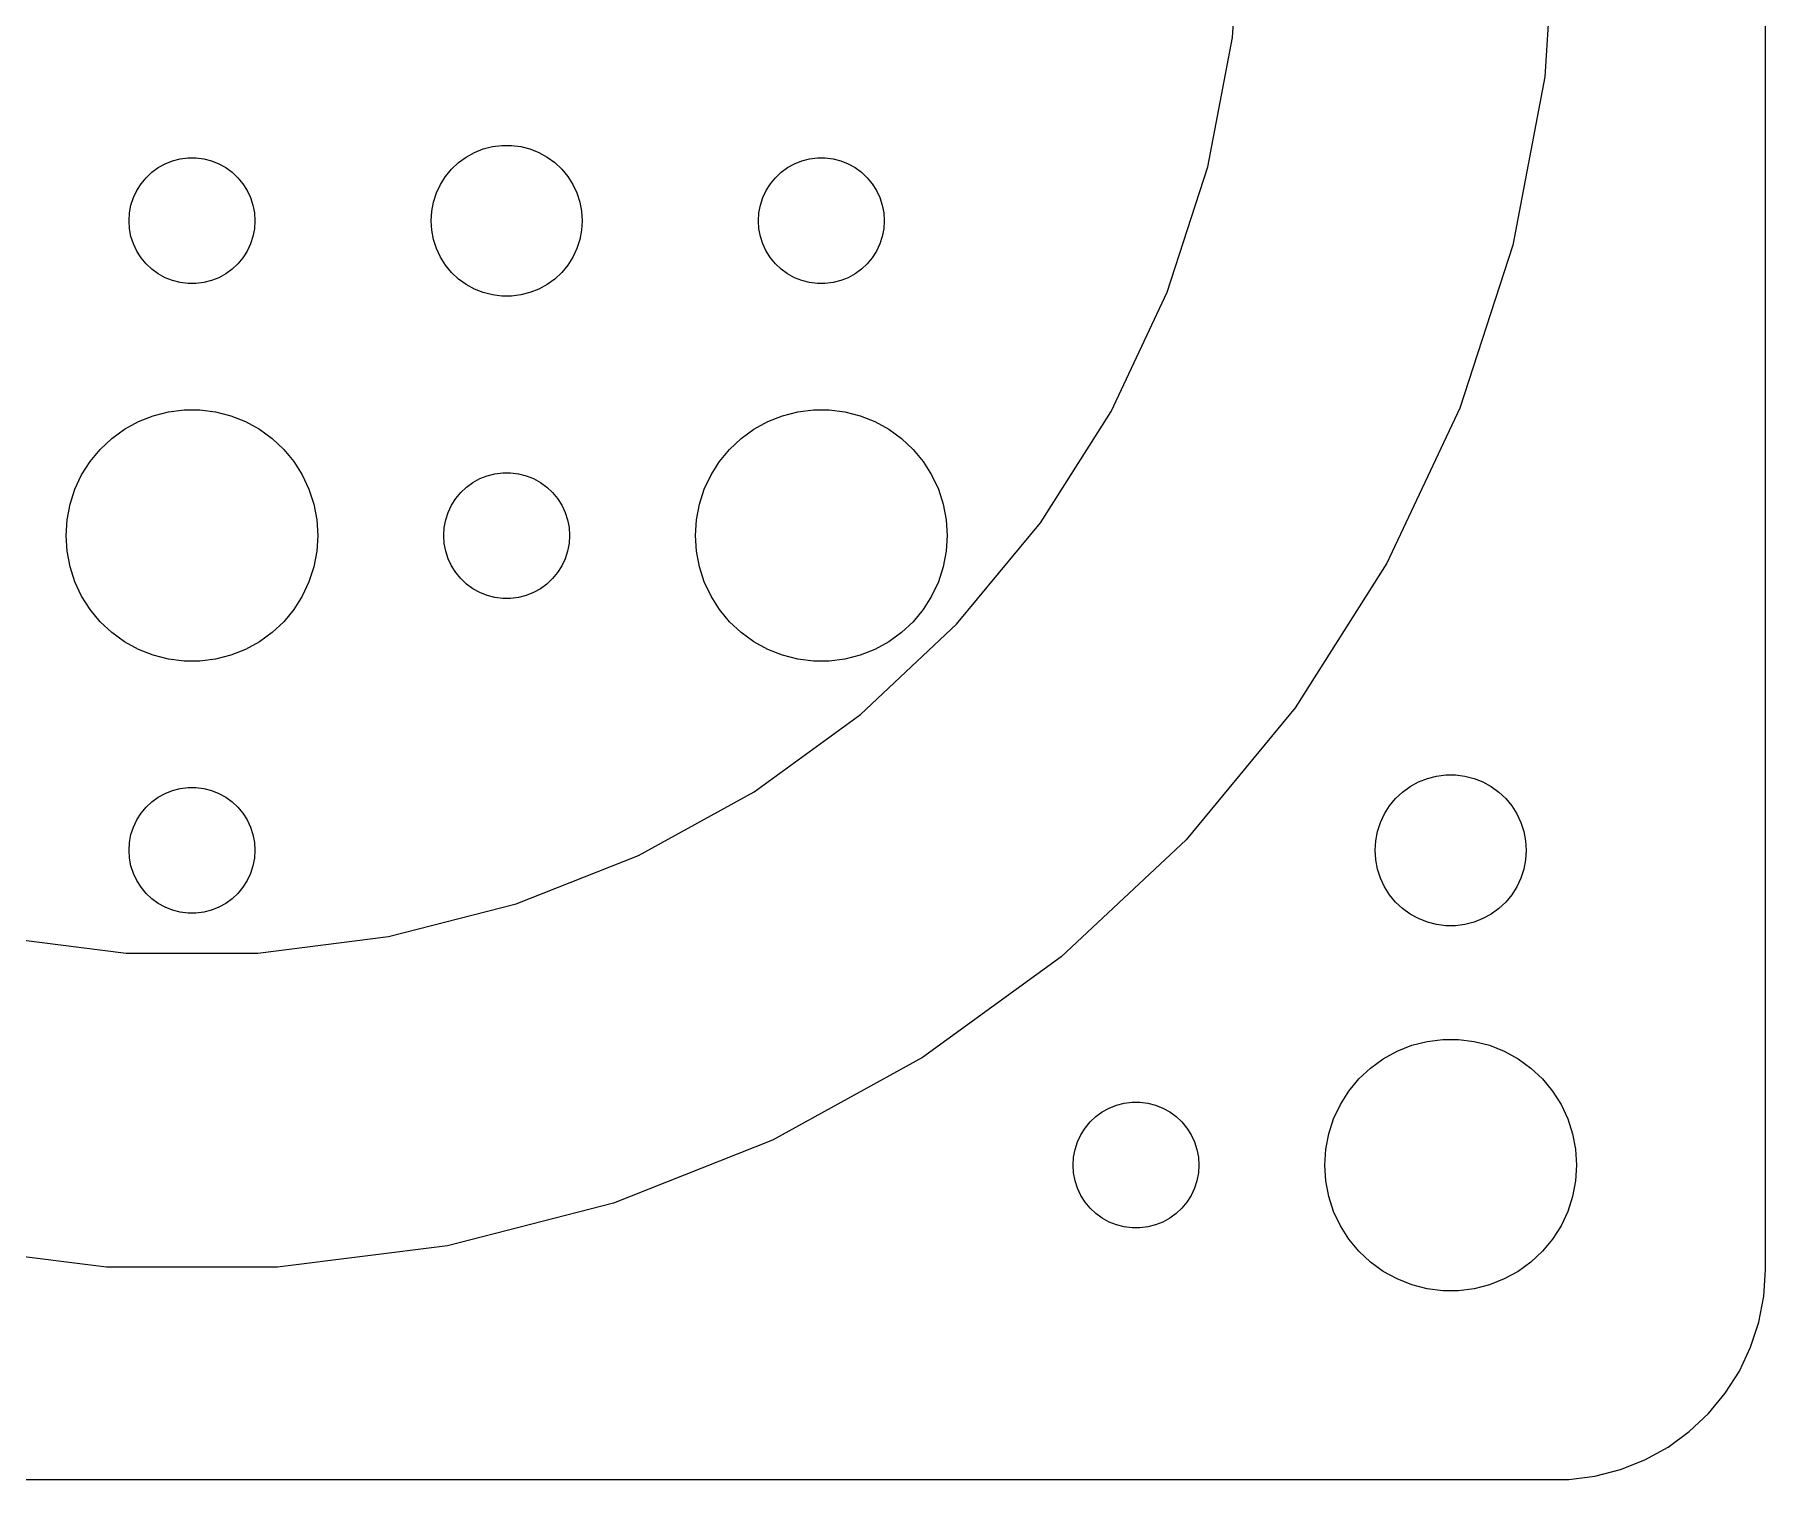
# Model space of a CAD drawing. Header units: metres. Extents: x -37.5 to 37.5, y -37.5 to 37.5.
# Drawn here: x -3.75 to 37.5, y -37.49 to -3.06 of the extents above; entities that cross this region are included whole.
import ezdxf

# ---------------------------------------------------------------- set-up
doc = ezdxf.new("R2010")
doc.units = ezdxf.units.M

msp = doc.modelspace()

# ---------------------------------------------------------------- linework, layer by layer
for p, q in [((37.5, -32.5), (37.5, 32.5)), ((24.8029, -3.13332), (25, 0)), ((32.5, 0), (32.2437, -4.07332)), ((24.2146, -6.21724), (24.8029, -3.13332)), ((32.2437, -4.07332), (31.4789, -8.08241)), ((6.94376, -5.78809), (7.1627, -5.73187)), ((7.1627, -5.73187), (7.38696, -5.70355)), ((7.38696, -5.70355), (7.61302, -5.70355)), ((7.61302, -5.70355), (7.83728, -5.73187)), ((7.83728, -5.73187), (8.05623, -5.78809)), ((-0.803726, -6.23351), (-0.638657, -6.14275)), ((-0.638657, -6.14275), (-0.463516, -6.07341)), ((-0.463516, -6.07341), (-0.281067, -6.02657)), ((-0.281067, -6.02657), (-0.094177, -6.00294)), ((-0.094177, -6.00294), (0.094177, -6.00294)), ((0.094177, -6.00294), (0.281067, -6.02657)), ((0.281067, -6.02657), (0.463516, -6.07341)), ((0.463516, -6.07341), (0.638657, -6.14275)), ((0.638657, -6.14275), (0.803726, -6.23351)), ((6.18785, -6.26781), (6.35263, -6.11307)), ((6.35263, -6.11307), (6.53551, -5.98021)), ((6.53551, -5.98021), (6.7336, -5.87131)), ((6.7336, -5.87131), (6.94376, -5.78809)), ((8.05623, -5.78809), (8.26639, -5.87131)), ((8.26639, -5.87131), (8.46448, -5.98021)), ((8.46448, -5.98021), (8.64735, -6.11307)), ((8.64735, -6.11307), (8.81213, -6.26781)), ((14.1963, -6.23351), (14.3613, -6.14275)), ((14.3613, -6.14275), (14.5365, -6.07341)), ((14.5365, -6.07341), (14.7189, -6.02657)), ((14.7189, -6.02657), (14.9058, -6.00294)), ((14.9058, -6.00294), (15.0942, -6.00294)), ((15.0942, -6.00294), (15.2811, -6.02657)), ((15.2811, -6.02657), (15.4635, -6.07341)), ((15.4635, -6.07341), (15.6387, -6.14275)), ((15.6387, -6.14275), (15.8037, -6.23351)), ((-1.21352, -6.61832), (-1.09344, -6.47318)), ((-1.09344, -6.47318), (-0.956131, -6.34422)), ((-0.956131, -6.34422), (-0.803726, -6.23351)), ((0.803726, -6.23351), (0.956131, -6.34422)), ((0.956131, -6.34422), (1.09344, -6.47318)), ((1.09344, -6.47318), (1.21352, -6.61832)), ((5.92264, -6.63284), (6.04376, -6.44199)), ((6.04376, -6.44199), (6.18785, -6.26781)), ((8.81213, -6.26781), (8.95622, -6.44199)), ((8.95622, -6.44199), (9.07735, -6.63284)), ((13.7865, -6.61832), (13.9065, -6.47318)), ((13.9065, -6.47318), (14.0439, -6.34422)), ((14.0439, -6.34422), (14.1963, -6.23351)), ((15.8037, -6.23351), (15.9561, -6.34422)), ((15.9561, -6.34422), (16.0934, -6.47318)), ((16.0934, -6.47318), (16.2135, -6.61832)), ((23.2444, -9.20311), (24.2146, -6.21724)), ((-1.45287, -7.12695), (-1.39465, -6.9478)), ((-1.39465, -6.9478), (-1.31445, -6.77736)), ((-1.31445, -6.77736), (-1.21352, -6.61832)), ((1.21352, -6.61832), (1.31445, -6.77736)), ((1.31445, -6.77736), (1.39465, -6.9478)), ((1.39465, -6.9478), (1.45287, -7.12695)), ((5.75655, -7.05235), (5.8264, -6.83737)), ((5.8264, -6.83737), (5.92264, -6.63284)), ((9.07735, -6.63284), (9.17358, -6.83737)), ((9.17358, -6.83737), (9.24344, -7.05235)), ((13.5471, -7.12695), (13.6053, -6.9478)), ((13.6053, -6.9478), (13.6855, -6.77736)), ((13.6855, -6.77736), (13.7865, -6.61832)), ((16.2135, -6.61832), (16.3145, -6.77736)), ((16.3145, -6.77736), (16.3947, -6.9478)), ((16.3947, -6.9478), (16.4529, -7.12695)), ((-1.5, -7.5), (-1.48816, -7.312)), ((-1.48816, -7.312), (-1.45287, -7.12695)), ((1.45287, -7.12695), (1.48816, -7.312)), ((1.48816, -7.312), (1.5, -7.5)), ((5.7, -7.5), (5.71419, -7.2744)), ((5.71419, -7.2744), (5.75655, -7.05235)), ((9.24344, -7.05235), (9.2858, -7.2744)), ((9.2858, -7.2744), (9.29999, -7.5)), ((13.5, -7.5), (13.5118, -7.312)), ((13.5118, -7.312), (13.5471, -7.12695)), ((16.4529, -7.12695), (16.4882, -7.312)), ((16.4882, -7.312), (16.5, -7.5)), ((-1.48816, -7.68799), (-1.5, -7.5)), ((-1.45287, -7.87303), (-1.48816, -7.68799)), ((1.48816, -7.68799), (1.45287, -7.87303)), ((1.5, -7.5), (1.48816, -7.68799)), ((5.71419, -7.72559), (5.7, -7.5)), ((5.75655, -7.94763), (5.71419, -7.72559)), ((9.2858, -7.72559), (9.24344, -7.94763)), ((9.29999, -7.5), (9.2858, -7.72559)), ((13.5118, -7.68799), (13.5, -7.5)), ((13.5471, -7.87303), (13.5118, -7.68799)), ((16.4882, -7.68799), (16.4529, -7.87303)), ((16.5, -7.5), (16.4882, -7.68799)), ((-1.39465, -8.05219), (-1.45287, -7.87303)), ((-1.31445, -8.22263), (-1.39465, -8.05219)), ((-1.21352, -8.38167), (-1.31445, -8.22263)), ((1.31445, -8.22263), (1.21352, -8.38167)), ((1.39465, -8.05219), (1.31445, -8.22263)), ((1.45287, -7.87303), (1.39465, -8.05219)), ((5.8264, -8.16261), (5.75655, -7.94763)), ((5.92264, -8.36714), (5.8264, -8.16261)), ((9.17358, -8.16261), (9.07735, -8.36714)), ((9.24344, -7.94763), (9.17358, -8.16261)), ((13.6053, -8.05219), (13.5471, -7.87303)), ((13.6855, -8.22263), (13.6053, -8.05219)), ((13.7865, -8.38167), (13.6855, -8.22263)), ((16.3145, -8.22263), (16.2135, -8.38167)), ((16.3947, -8.05219), (16.3145, -8.22263)), ((16.4529, -7.87303), (16.3947, -8.05219)), ((31.4789, -8.08241), (30.2177, -11.964)), ((-1.09344, -8.52681), (-1.21352, -8.38167)), ((-0.956131, -8.65576), (-1.09344, -8.52681)), ((-0.803726, -8.76648), (-0.956131, -8.65576)), ((0.956131, -8.65576), (0.803726, -8.76648)), ((1.09344, -8.52681), (0.956131, -8.65576)), ((1.21352, -8.38167), (1.09344, -8.52681)), ((6.04376, -8.558), (5.92264, -8.36714)), ((6.18785, -8.73218), (6.04376, -8.558)), ((8.95622, -8.558), (8.81213, -8.73218)), ((9.07735, -8.36714), (8.95622, -8.558)), ((13.9065, -8.52681), (13.7865, -8.38167)), ((14.0439, -8.65576), (13.9065, -8.52681)), ((14.1963, -8.76648), (14.0439, -8.65576)), ((15.9561, -8.65576), (15.8037, -8.76648)), ((16.0934, -8.52681), (15.9561, -8.65576)), ((16.2135, -8.38167), (16.0934, -8.52681)), ((-0.638657, -8.85724), (-0.803726, -8.76648)), ((-0.463516, -8.92657), (-0.638657, -8.85724)), ((-0.281067, -8.97342), (-0.463516, -8.92657)), ((-0.094177, -8.99704), (-0.281067, -8.97342)), ((0.094177, -8.99704), (-0.094177, -8.99704)), ((0.281067, -8.97342), (0.094177, -8.99704)), ((0.463516, -8.92657), (0.281067, -8.97342)), ((0.638657, -8.85724), (0.463516, -8.92657)), ((0.803726, -8.76648), (0.638657, -8.85724)), ((6.35263, -8.88692), (6.18785, -8.73218)), ((6.53551, -9.01978), (6.35263, -8.88692)), ((6.7336, -9.12868), (6.53551, -9.01978)), ((8.46448, -9.01978), (8.26639, -9.12868)), ((8.64735, -8.88692), (8.46448, -9.01978)), ((8.81213, -8.73218), (8.64735, -8.88692)), ((14.3613, -8.85724), (14.1963, -8.76648)), ((14.5365, -8.92657), (14.3613, -8.85724)), ((14.7189, -8.97342), (14.5365, -8.92657)), ((14.9058, -8.99704), (14.7189, -8.97342)), ((15.0942, -8.99704), (14.9058, -8.99704)), ((15.2811, -8.97342), (15.0942, -8.99704)), ((15.4635, -8.92657), (15.2811, -8.97342)), ((15.6387, -8.85724), (15.4635, -8.92657)), ((15.8037, -8.76648), (15.6387, -8.85724)), ((6.94376, -9.2119), (6.7336, -9.12868)), ((7.1627, -9.26811), (6.94376, -9.2119)), ((7.38696, -9.29645), (7.1627, -9.26811)), ((7.61302, -9.29645), (7.38696, -9.29645)), ((7.83728, -9.26811), (7.61302, -9.29645)), ((8.05623, -9.2119), (7.83728, -9.26811)), ((8.26639, -9.12868), (8.05623, -9.2119)), ((21.9077, -12.0438), (23.2444, -9.20311)), ((-1.60747, -12.467), (-1.27733, -12.2855)), ((-1.27733, -12.2855), (-0.927048, -12.1468)), ((-0.927048, -12.1468), (-0.562134, -12.0531)), ((-0.562134, -12.0531), (-0.18837, -12.0059)), ((-0.18837, -12.0059), (0.18837, -12.0059)), ((0.18837, -12.0059), (0.562134, -12.0531)), ((0.562134, -12.0531), (0.927048, -12.1468)), ((0.927048, -12.1468), (1.27733, -12.2855)), ((1.27733, -12.2855), (1.60747, -12.467)), ((13.3925, -12.467), (13.7227, -12.2855)), ((13.7227, -12.2855), (14.0729, -12.1468)), ((14.0729, -12.1468), (14.4379, -12.0531)), ((14.4379, -12.0531), (14.8116, -12.0059)), ((14.8116, -12.0059), (15.1884, -12.0059)), ((15.1884, -12.0059), (15.5621, -12.0531)), ((15.5621, -12.0531), (15.927, -12.1468)), ((15.927, -12.1468), (16.2773, -12.2855)), ((16.2773, -12.2855), (16.6075, -12.467)), ((20.2254, -14.6946), (21.9077, -12.0438)), ((30.2177, -11.964), (28.48, -15.657)), ((-2.1869, -12.9464), (-1.91226, -12.6884)), ((-1.91226, -12.6884), (-1.60747, -12.467)), ((1.60747, -12.467), (1.91226, -12.6884)), ((1.91226, -12.6884), (2.1869, -12.9464)), ((12.8131, -12.9464), (13.0877, -12.6884)), ((13.0877, -12.6884), (13.3925, -12.467)), ((16.6075, -12.467), (16.9123, -12.6884)), ((16.9123, -12.6884), (17.1869, -12.9464)), ((-2.42705, -13.2366), (-2.1869, -12.9464)), ((2.1869, -12.9464), (2.42705, -13.2366)), ((12.5729, -13.2366), (12.8131, -12.9464)), ((17.1869, -12.9464), (17.427, -13.2366)), ((-2.78932, -13.8956), (-2.62891, -13.5547)), ((-2.62891, -13.5547), (-2.42705, -13.2366)), ((2.42705, -13.2366), (2.62891, -13.5547)), ((2.62891, -13.5547), (2.78932, -13.8956)), ((6.86133, -13.6427), (7.03647, -13.5734)), ((7.03647, -13.5734), (7.21892, -13.5266)), ((7.21892, -13.5266), (7.40581, -13.5029)), ((7.40581, -13.5029), (7.59418, -13.5029)), ((7.59418, -13.5029), (7.78107, -13.5266)), ((7.78107, -13.5266), (7.96352, -13.5734)), ((7.96352, -13.5734), (8.13866, -13.6427)), ((12.2107, -13.8956), (12.3711, -13.5547)), ((12.3711, -13.5547), (12.5729, -13.2366)), ((17.427, -13.2366), (17.6289, -13.5547)), ((17.6289, -13.5547), (17.7893, -13.8956)), ((-2.90575, -14.2539), (-2.78932, -13.8956)), ((2.78932, -13.8956), (2.90575, -14.2539)), ((6.28647, -14.1183), (6.40654, -13.9732)), ((6.40654, -13.9732), (6.54385, -13.8442)), ((6.54385, -13.8442), (6.69626, -13.7335)), ((6.69626, -13.7335), (6.86133, -13.6427)), ((8.13866, -13.6427), (8.30373, -13.7335)), ((8.30373, -13.7335), (8.45613, -13.8442)), ((8.45613, -13.8442), (8.59344, -13.9732)), ((8.59344, -13.9732), (8.71352, -14.1183)), ((12.0942, -14.2539), (12.2107, -13.8956)), ((17.7893, -13.8956), (17.9057, -14.2539)), ((-2.97633, -14.624), (-2.90575, -14.2539)), ((2.90575, -14.2539), (2.97633, -14.624)), ((6.10533, -14.4478), (6.18553, -14.2774)), ((6.18553, -14.2774), (6.28647, -14.1183)), ((8.71352, -14.1183), (8.81445, -14.2774)), ((8.81445, -14.2774), (8.89465, -14.4478)), ((12.0237, -14.624), (12.0942, -14.2539)), ((17.9057, -14.2539), (17.9763, -14.624)), ((-3, -15), (-2.97633, -14.624)), ((2.97633, -14.624), (3, -15)), ((6, -15), (6.01183, -14.812)), ((6.01183, -14.812), (6.04712, -14.627)), ((6.04712, -14.627), (6.10533, -14.4478)), ((8.89465, -14.4478), (8.95287, -14.627)), ((8.95287, -14.627), (8.98816, -14.812)), ((8.98816, -14.812), (9, -15)), ((12, -15), (12.0237, -14.624)), ((17.9763, -14.624), (18, -15)), ((18.2242, -17.1137), (20.2254, -14.6946)), ((-2.97633, -15.376), (-3, -15)), ((3, -15), (2.97633, -15.376)), ((6.01183, -15.188), (6, -15)), ((6.04712, -15.373), (6.01183, -15.188)), ((8.98816, -15.188), (8.95287, -15.373)), ((9, -15), (8.98816, -15.188)), ((12.0237, -15.376), (12, -15)), ((18, -15), (17.9763, -15.376)), ((-2.90575, -15.7461), (-2.97633, -15.376)), ((2.97633, -15.376), (2.90575, -15.7461)), ((6.10533, -15.5522), (6.04712, -15.373)), ((6.18553, -15.7226), (6.10533, -15.5522)), ((8.89465, -15.5522), (8.81445, -15.7226)), ((8.95287, -15.373), (8.89465, -15.5522)), ((12.0942, -15.7461), (12.0237, -15.376)), ((17.9763, -15.376), (17.9057, -15.7461)), ((28.48, -15.657), (26.293, -19.103)), ((-2.78932, -16.1044), (-2.90575, -15.7461)), ((2.90575, -15.7461), (2.78932, -16.1044)), ((6.28647, -15.8817), (6.18553, -15.7226)), ((6.40654, -16.0268), (6.28647, -15.8817)), ((6.54385, -16.1558), (6.40654, -16.0268)), ((8.59344, -16.0268), (8.45613, -16.1558)), ((8.71352, -15.8817), (8.59344, -16.0268)), ((8.81445, -15.7226), (8.71352, -15.8817)), ((12.2107, -16.1044), (12.0942, -15.7461)), ((17.9057, -15.7461), (17.7893, -16.1044)), ((-2.62891, -16.4453), (-2.78932, -16.1044)), ((-2.42705, -16.7634), (-2.62891, -16.4453)), ((2.62891, -16.4453), (2.42705, -16.7634)), ((2.78932, -16.1044), (2.62891, -16.4453)), ((6.69626, -16.2665), (6.54385, -16.1558)), ((6.86133, -16.3572), (6.69626, -16.2665)), ((7.03647, -16.4266), (6.86133, -16.3572)), ((7.21892, -16.4734), (7.03647, -16.4266)), ((7.40581, -16.497), (7.21892, -16.4734)), ((7.59418, -16.497), (7.40581, -16.497)), ((7.78107, -16.4734), (7.59418, -16.497)), ((7.96352, -16.4266), (7.78107, -16.4734)), ((8.13866, -16.3572), (7.96352, -16.4266)), ((8.30373, -16.2665), (8.13866, -16.3572)), ((8.45613, -16.1558), (8.30373, -16.2665)), ((12.3711, -16.4453), (12.2107, -16.1044)), ((12.5729, -16.7634), (12.3711, -16.4453)), ((17.6289, -16.4453), (17.427, -16.7634)), ((17.7893, -16.1044), (17.6289, -16.4453)), ((-2.1869, -17.0536), (-2.42705, -16.7634)), ((2.42705, -16.7634), (2.1869, -17.0536)), ((12.8131, -17.0536), (12.5729, -16.7634)), ((17.427, -16.7634), (17.1869, -17.0536)), ((-1.91226, -17.3115), (-2.1869, -17.0536)), ((-1.60747, -17.533), (-1.91226, -17.3115)), ((1.91226, -17.3115), (1.60747, -17.533)), ((2.1869, -17.0536), (1.91226, -17.3115)), ((13.0877, -17.3115), (12.8131, -17.0536)), ((13.3925, -17.533), (13.0877, -17.3115)), ((15.9356, -19.2628), (18.2242, -17.1137)), ((16.9123, -17.3115), (16.6075, -17.533)), ((17.1869, -17.0536), (16.9123, -17.3115)), ((-1.27733, -17.7145), (-1.60747, -17.533)), ((-0.927048, -17.8532), (-1.27733, -17.7145)), ((1.27733, -17.7145), (0.927048, -17.8532)), ((1.60747, -17.533), (1.27733, -17.7145)), ((13.7227, -17.7145), (13.3925, -17.533)), ((14.0729, -17.8532), (13.7227, -17.7145)), ((16.2773, -17.7145), (15.927, -17.8532)), ((16.6075, -17.533), (16.2773, -17.7145)), ((-0.562134, -17.9469), (-0.927048, -17.8532)), ((-0.18837, -17.9941), (-0.562134, -17.9469)), ((0.18837, -17.9941), (-0.18837, -17.9941)), ((0.562134, -17.9469), (0.18837, -17.9941)), ((0.927048, -17.8532), (0.562134, -17.9469)), ((14.4379, -17.9469), (14.0729, -17.8532)), ((14.8116, -17.9941), (14.4379, -17.9469)), ((15.1884, -17.9941), (14.8116, -17.9941)), ((15.5621, -17.9469), (15.1884, -17.9941)), ((15.927, -17.8532), (15.5621, -17.9469)), ((13.3957, -21.1082), (15.9356, -19.2628)), ((26.293, -19.103), (23.6915, -22.2478)), ((-0.463516, -21.0734), (-0.281067, -21.0266)), ((-0.281067, -21.0266), (-0.094177, -21.003)), ((-0.094177, -21.003), (0.094177, -21.003)), ((0.094177, -21.003), (0.281067, -21.0266)), ((0.281067, -21.0266), (0.463516, -21.0734)), ((28.8526, -21.1131), (29.0355, -20.9802)), ((29.0355, -20.9802), (29.2336, -20.8713)), ((29.2336, -20.8713), (29.4438, -20.7881)), ((29.4438, -20.7881), (29.6627, -20.7319)), ((29.6627, -20.7319), (29.887, -20.7036)), ((29.887, -20.7036), (30.113, -20.7036)), ((30.113, -20.7036), (30.3373, -20.7319)), ((30.3373, -20.7319), (30.5562, -20.7881)), ((30.5562, -20.7881), (30.7664, -20.8713)), ((30.7664, -20.8713), (30.9645, -20.9802)), ((30.9645, -20.9802), (31.1474, -21.1131)), ((-1.09344, -21.4732), (-0.956131, -21.3442)), ((-0.956131, -21.3442), (-0.803726, -21.2335)), ((-0.803726, -21.2335), (-0.638657, -21.1427)), ((-0.638657, -21.1427), (-0.463516, -21.0734)), ((0.463516, -21.0734), (0.638657, -21.1427)), ((0.638657, -21.1427), (0.803726, -21.2335)), ((0.803726, -21.2335), (0.956131, -21.3442)), ((0.956131, -21.3442), (1.09344, -21.4732)), ((10.6445, -22.6207), (13.3957, -21.1082)), ((28.4226, -21.6328), (28.5438, -21.442)), ((28.5438, -21.442), (28.6879, -21.2678)), ((28.6879, -21.2678), (28.8526, -21.1131)), ((31.1474, -21.1131), (31.3121, -21.2678)), ((31.3121, -21.2678), (31.4562, -21.442)), ((31.4562, -21.442), (31.5773, -21.6328)), ((-1.39465, -21.9478), (-1.31445, -21.7774)), ((-1.31445, -21.7774), (-1.21352, -21.6183)), ((-1.21352, -21.6183), (-1.09344, -21.4732)), ((1.09344, -21.4732), (1.21352, -21.6183)), ((1.21352, -21.6183), (1.31445, -21.7774)), ((1.31445, -21.7774), (1.39465, -21.9478)), ((28.2565, -22.0524), (28.3264, -21.8374)), ((28.3264, -21.8374), (28.4226, -21.6328)), ((31.5773, -21.6328), (31.6736, -21.8374)), ((31.6736, -21.8374), (31.7434, -22.0524)), ((-1.48816, -22.312), (-1.45287, -22.127)), ((-1.45287, -22.127), (-1.39465, -21.9478)), ((1.39465, -21.9478), (1.45287, -22.127)), ((1.45287, -22.127), (1.48816, -22.312)), ((23.6915, -22.2478), (20.7163, -25.0417)), ((28.2, -22.5), (28.2142, -22.2744)), ((28.2142, -22.2744), (28.2565, -22.0524)), ((31.7434, -22.0524), (31.7858, -22.2744)), ((31.7858, -22.2744), (31.8, -22.5)), ((-1.5, -22.5), (-1.48816, -22.312)), ((-1.48816, -22.688), (-1.5, -22.5)), ((1.48816, -22.312), (1.5, -22.5)), ((1.5, -22.5), (1.48816, -22.688)), ((7.72542, -23.7764), (10.6445, -22.6207)), ((28.2142, -22.7256), (28.2, -22.5)), ((31.8, -22.5), (31.7858, -22.7256)), ((-1.45287, -22.873), (-1.48816, -22.688)), ((-1.39465, -23.0522), (-1.45287, -22.873)), ((-1.31445, -23.2226), (-1.39465, -23.0522)), ((1.39465, -23.0522), (1.31445, -23.2226)), ((1.45287, -22.873), (1.39465, -23.0522)), ((1.48816, -22.688), (1.45287, -22.873)), ((28.2565, -22.9476), (28.2142, -22.7256)), ((28.3264, -23.1626), (28.2565, -22.9476)), ((31.7434, -22.9476), (31.6736, -23.1626)), ((31.7858, -22.7256), (31.7434, -22.9476)), ((-1.21352, -23.3817), (-1.31445, -23.2226)), ((-1.09344, -23.5268), (-1.21352, -23.3817)), ((1.21352, -23.3817), (1.09344, -23.5268)), ((1.31445, -23.2226), (1.21352, -23.3817)), ((28.4226, -23.3672), (28.3264, -23.1626)), ((28.5438, -23.558), (28.4226, -23.3672)), ((31.5773, -23.3672), (31.4562, -23.558)), ((31.6736, -23.1626), (31.5773, -23.3672)), ((-0.956131, -23.6558), (-1.09344, -23.5268)), ((-0.803726, -23.7665), (-0.956131, -23.6558)), ((-0.638657, -23.8572), (-0.803726, -23.7665)), ((-0.463516, -23.9266), (-0.638657, -23.8572)), ((0.638657, -23.8572), (0.463516, -23.9266)), ((0.803726, -23.7665), (0.638657, -23.8572)), ((0.956131, -23.6558), (0.803726, -23.7665)), ((1.09344, -23.5268), (0.956131, -23.6558)), ((4.68452, -24.5572), (7.72542, -23.7764)), ((28.6879, -23.7322), (28.5438, -23.558)), ((28.8526, -23.8869), (28.6879, -23.7322)), ((29.0355, -24.0198), (28.8526, -23.8869)), ((31.1474, -23.8869), (30.9645, -24.0198)), ((31.3121, -23.7322), (31.1474, -23.8869)), ((31.4562, -23.558), (31.3121, -23.7322)), ((-0.281067, -23.9734), (-0.463516, -23.9266)), ((-0.094177, -23.997), (-0.281067, -23.9734)), ((0.094177, -23.997), (-0.094177, -23.997)), ((0.281067, -23.9734), (0.094177, -23.997)), ((0.463516, -23.9266), (0.281067, -23.9734)), ((29.2336, -24.1287), (29.0355, -24.0198)), ((29.4438, -24.2119), (29.2336, -24.1287)), ((29.6627, -24.2681), (29.4438, -24.2119)), ((29.887, -24.2964), (29.6627, -24.2681)), ((30.113, -24.2964), (29.887, -24.2964)), ((30.3373, -24.2681), (30.113, -24.2964)), ((30.5562, -24.2119), (30.3373, -24.2681)), ((30.7664, -24.1287), (30.5562, -24.2119)), ((30.9645, -24.0198), (30.7664, -24.1287)), ((-4.68452, -24.5572), (-1.56975, -24.9507)), ((1.56975, -24.9507), (4.68452, -24.5572)), ((-1.56975, -24.9507), (1.56975, -24.9507)), ((20.7163, -25.0417), (17.4144, -27.4406)), ((28.7227, -27.2855), (29.0729, -27.1468)), ((29.0729, -27.1468), (29.4379, -27.0531)), ((29.4379, -27.0531), (29.8116, -27.0059)), ((29.8116, -27.0059), (30.1884, -27.0059)), ((30.1884, -27.0059), (30.5621, -27.0531)), ((30.5621, -27.0531), (30.927, -27.1468)), ((30.927, -27.1468), (31.2773, -27.2855)), ((17.4144, -27.4406), (13.8378, -29.4069)), ((28.0877, -27.6884), (28.3925, -27.467)), ((28.3925, -27.467), (28.7227, -27.2855)), ((31.2773, -27.2855), (31.6075, -27.467)), ((31.6075, -27.467), (31.9123, -27.6884)), ((27.5729, -28.2366), (27.8131, -27.9464)), ((27.8131, -27.9464), (28.0877, -27.6884)), ((31.9123, -27.6884), (32.1869, -27.9464)), ((32.1869, -27.9464), (32.427, -28.2366)), ((27.3711, -28.5547), (27.5729, -28.2366)), ((32.427, -28.2366), (32.6289, -28.5547)), ((21.4065, -28.9732), (21.5439, -28.8442)), ((21.5439, -28.8442), (21.6963, -28.7335)), ((21.6963, -28.7335), (21.8613, -28.6427)), ((21.8613, -28.6427), (22.0365, -28.5734)), ((22.0365, -28.5734), (22.2189, -28.5266)), ((22.2189, -28.5266), (22.4058, -28.503)), ((22.4058, -28.503), (22.5942, -28.503)), ((22.5942, -28.503), (22.7811, -28.5266)), ((22.7811, -28.5266), (22.9635, -28.5734)), ((22.9635, -28.5734), (23.1387, -28.6427)), ((23.1387, -28.6427), (23.3037, -28.7335)), ((23.3037, -28.7335), (23.4561, -28.8442)), ((23.4561, -28.8442), (23.5934, -28.9732)), ((27.2107, -28.8956), (27.3711, -28.5547)), ((32.6289, -28.5547), (32.7893, -28.8956)), ((21.1053, -29.4478), (21.1855, -29.2774)), ((21.1855, -29.2774), (21.2865, -29.1183)), ((21.2865, -29.1183), (21.4065, -28.9732)), ((23.5934, -28.9732), (23.7135, -29.1183)), ((23.7135, -29.1183), (23.8145, -29.2774)), ((23.8145, -29.2774), (23.8947, -29.4478)), ((27.0237, -29.624), (27.0942, -29.2539)), ((27.0942, -29.2539), (27.2107, -28.8956)), ((32.7893, -28.8956), (32.9057, -29.2539)), ((32.9057, -29.2539), (32.9763, -29.624)), ((13.8378, -29.4069), (10.043, -30.9093)), ((21.0118, -29.812), (21.0471, -29.627)), ((21.0471, -29.627), (21.1053, -29.4478)), ((23.8947, -29.4478), (23.9529, -29.627)), ((23.9529, -29.627), (23.9882, -29.812)), ((27, -30), (27.0237, -29.624)), ((32.9763, -29.624), (33, -30)), ((21, -30), (21.0118, -29.812)), ((21.0118, -30.188), (21, -30)), ((23.9882, -29.812), (24, -30)), ((24, -30), (23.9882, -30.188)), ((27.0237, -30.376), (27, -30)), ((33, -30), (32.9763, -30.376)), ((21.0471, -30.373), (21.0118, -30.188)), ((21.1053, -30.5522), (21.0471, -30.373)), ((23.9529, -30.373), (23.8947, -30.5522)), ((23.9882, -30.188), (23.9529, -30.373)), ((27.0942, -30.7461), (27.0237, -30.376)), ((32.9763, -30.376), (32.9057, -30.7461)), ((10.043, -30.9093), (6.08989, -31.9243)), ((21.1855, -30.7226), (21.1053, -30.5522)), ((21.2865, -30.8817), (21.1855, -30.7226)), ((21.4065, -31.0268), (21.2865, -30.8817)), ((23.7135, -30.8817), (23.5934, -31.0268)), ((23.8145, -30.7226), (23.7135, -30.8817)), ((23.8947, -30.5522), (23.8145, -30.7226)), ((27.2107, -31.1044), (27.0942, -30.7461)), ((32.9057, -30.7461), (32.7893, -31.1044)), ((21.5439, -31.1558), (21.4065, -31.0268)), ((21.6963, -31.2665), (21.5439, -31.1558)), ((21.8613, -31.3572), (21.6963, -31.2665)), ((23.3037, -31.2665), (23.1387, -31.3572)), ((23.4561, -31.1558), (23.3037, -31.2665)), ((23.5934, -31.0268), (23.4561, -31.1558)), ((27.3711, -31.4453), (27.2107, -31.1044)), ((32.7893, -31.1044), (32.6289, -31.4453)), ((22.0365, -31.4266), (21.8613, -31.3572)), ((22.2189, -31.4734), (22.0365, -31.4266)), ((22.4058, -31.497), (22.2189, -31.4734)), ((22.5942, -31.497), (22.4058, -31.497)), ((22.7811, -31.4734), (22.5942, -31.497)), ((22.9635, -31.4266), (22.7811, -31.4734)), ((23.1387, -31.3572), (22.9635, -31.4266)), ((27.5729, -31.7634), (27.3711, -31.4453)), ((32.6289, -31.4453), (32.427, -31.7634)), ((-2.04068, -32.4359), (-6.08989, -31.9243)), ((6.08989, -31.9243), (2.04068, -32.4359)), ((27.8131, -32.0536), (27.5729, -31.7634)), ((28.0877, -32.3115), (27.8131, -32.0536)), ((32.1869, -32.0536), (31.9123, -32.3115)), ((32.427, -31.7634), (32.1869, -32.0536)), ((2.04068, -32.4359), (-2.04068, -32.4359)), ((28.3925, -32.533), (28.0877, -32.3115)), ((28.7227, -32.7145), (28.3925, -32.533)), ((31.6075, -32.533), (31.2773, -32.7145)), ((31.9123, -32.3115), (31.6075, -32.533)), ((37.4606, -33.1267), (37.5, -32.5)), ((29.0729, -32.8532), (28.7227, -32.7145)), ((29.4379, -32.9469), (29.0729, -32.8532)), ((29.8116, -32.9941), (29.4379, -32.9469)), ((30.1884, -32.9941), (29.8116, -32.9941)), ((30.5621, -32.9469), (30.1884, -32.9941)), ((30.927, -32.8532), (30.5621, -32.9469)), ((31.2773, -32.7145), (30.927, -32.8532)), ((37.3429, -33.7434), (37.4606, -33.1267)), ((37.1489, -34.3406), (37.3429, -33.7434)), ((36.8815, -34.9088), (37.1489, -34.3406)), ((36.5451, -35.4389), (36.8815, -34.9088)), ((36.1448, -35.9227), (36.5451, -35.4389)), ((35.6871, -36.3526), (36.1448, -35.9227)), ((35.1791, -36.7216), (35.6871, -36.3526)), ((34.0451, -37.2553), (34.6289, -37.0241)), ((34.6289, -37.0241), (35.1791, -36.7216)), ((-32.8139, -37.4901), (32.8139, -37.4901)), ((32.8139, -37.4901), (33.4369, -37.4114)), ((33.4369, -37.4114), (34.0451, -37.2553))]:
    msp.add_line(p, q)

doc.saveas('drawing.dxf')
